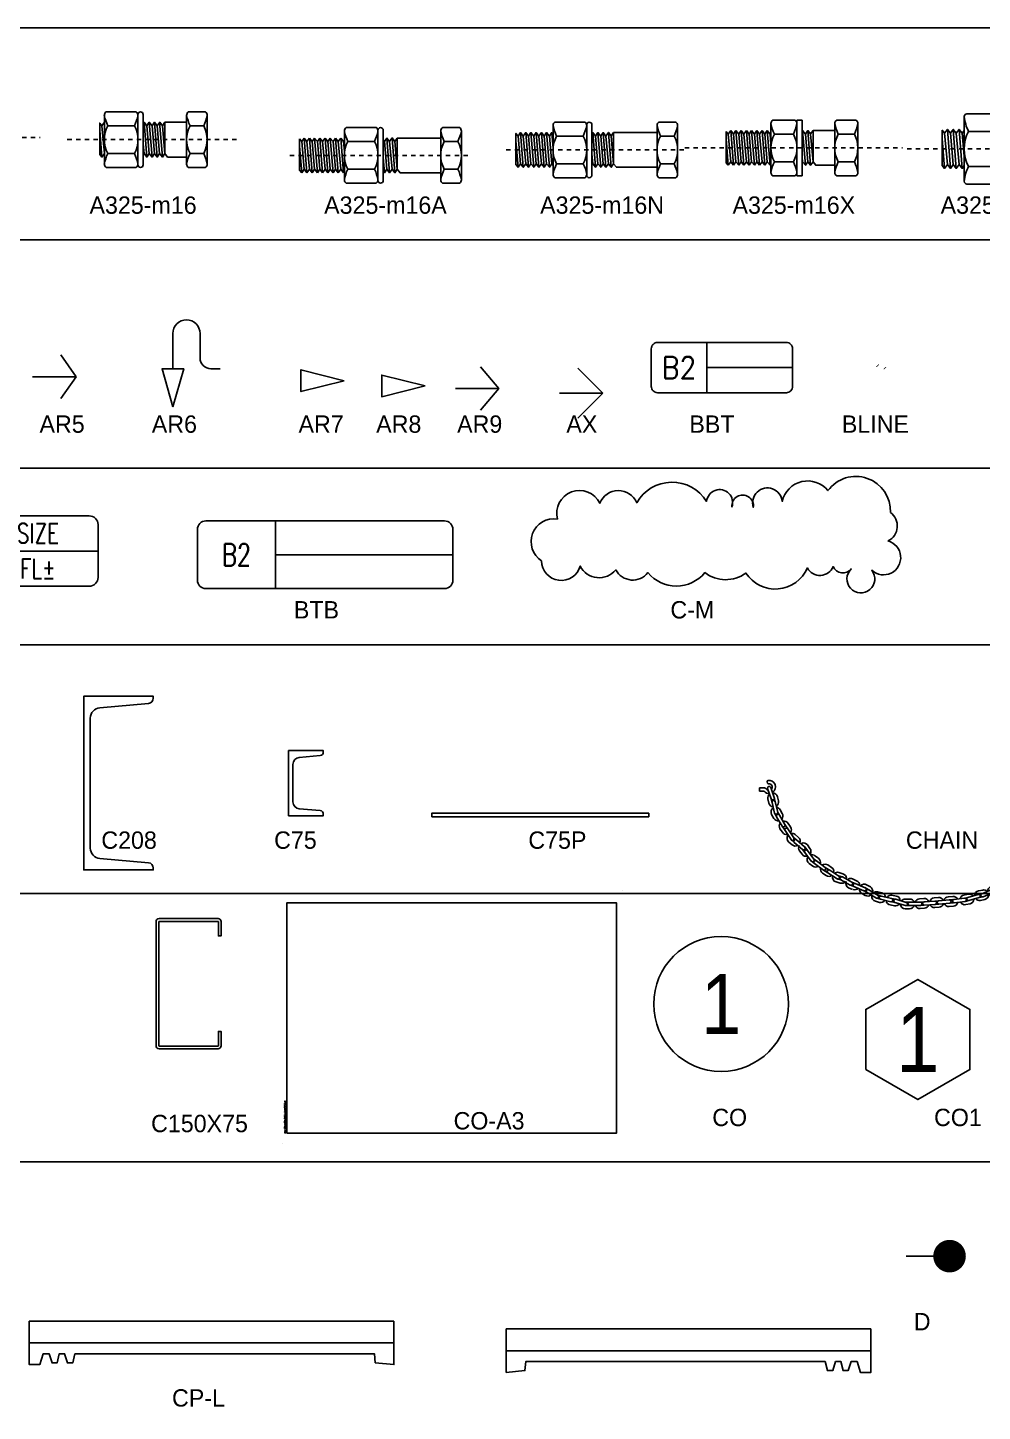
# Model space of a CAD drawing. Header units: inches. Extents: x -2548 to -2391, y 2200 to 2352.
# Drawn here: x -2521.57 to -2499.58, y 2319.98 to 2351.86 of the extents above; entities that cross this region are included whole.
import ezdxf
from ezdxf.enums import TextEntityAlignment as Align

# ---------------------------------------------------------------- set-up
doc = ezdxf.new("R2010")
doc.units = ezdxf.units.IN
doc.header["$MEASUREMENT"] = 0
doc.linetypes.add('GRID5', pattern=[0.75, 0.5, -0.1, 0.05, -0.1])
for name, color, linetype in [('4', 4, 'Continuous'), ('BOLT', 7, 'Continuous'), ('C-200X80X7-5X11', 7, 'Continuous'), ('C-75X40X5X7', 7, 'Continuous'), ('C-PAC', 8, 'Continuous'), ('CL-150X75X20X3-2', 7, 'Continuous'), ('DIM', 8, 'Continuous'), ('P1', 2, 'Continuous'), ('TXT', 2, 'Continuous'), ('VPORTS', 7, 'Continuous')]:
    doc.layers.add(name, color=color, linetype=linetype)
doc.styles.add('EUR', font='eur_____.pfb', dxfattribs={"width": 0.95})
doc.styles.add('Rs75', font='romans.shx', dxfattribs={"width": 0.75})

# ---------------------------------------------------------------- blocks, each defined once
blk = doc.blocks.new('A325-M16')
at = {"layer": 'BOLT'}
for p, q in [((-39.03, 6.4), (-37.9, -6.4)), ((-36.31, 6.4), (-24, 6.4)), ((-19.61, 8), (-18.34, -8)), ((-18.34, 6.4), (-17.21, -6.4)), ((-17.21, 8), (-15.94, -8)), ((-15.94, 6.4), (-14.81, -6.4)), ((-14.81, 8), (-13.54, -8)), ((-13.54, 6.4), (-12.41, -6.4)), ((-12.41, 8), (-11.14, -8)), ((-11.14, 6.4), (-10.01, -6.4)), ((-10.01, -6.4), (-10.01, 8)), ((1.59, 6.4), (7.89, 6.4)), ((-40.01, 4.24), (-39.03, -8)), ((-20, -2.02), (-19.61, -6.4)), ((-36.31, -6.4), (-24, -6.4)), ((1.59, -6.4), (7.89, -6.4))]:
    blk.add_line(p, q, dxfattribs=at)
at = {"layer": 'BOLT', "color": 8, "linetype": 'GRID5'}
blk.add_line((-54.95, 0), (24.44, 0), dxfattribs=at)
at = {"layer": 'BOLT', "color": 9}
for points in [[(-37.9, -11.26), (-37.9, 11.2, -0.244672), (-37.1, 12.8), (-23.2, 12.8, -0.244672), (-22.4, 11.2), (-22.4, -11.26, -0.236068), (-23.2, -12.8), (-37.1, -12.8, -0.236068), (-37.9, -11.26)], [(0.79, -12.8, -0.236068), (-0.01, -11.26), (-0.01, 11.2, -0.244672), (0.79, 12.8), (8.69, 12.8, -0.244672), (9.49, 11.2), (9.49, -11.26, -0.236068), (8.69, -12.8), (0.79, -12.8)]]:
    blk.add_lwpolyline(points, format="xyb", dxfattribs=at)
blk.add_lwpolyline([(-22.4, -11.6, 1), (-20, -11.6), (-20, 11.6, 1), (-22.4, 11.6)], format="xyb", close=True, dxfattribs=at)
for points in [[(-37.9, 8), (-37.9, 8), (-39.03, 6.4), (-40.01, 7.62), (-40.01, -6.78), (-39.03, -8), (-37.9, -6.4), (-37.9, -6.4)], [(-0.01, 8), (-10.01, 8), (-11.11, 6.44), (-12.38, 8.04), (-13.54, 6.4), (-14.81, 8), (-15.94, 6.4), (-17.21, 8), (-18.34, 6.4), (-19.61, 8), (-20, 7.45)], [(-20, -6.95), (-19.61, -6.4), (-18.34, -8), (-17.21, -6.4), (-15.94, -8), (-14.81, -6.4), (-13.54, -8), (-12.41, -6.4), (-11.14, -8), (-10.01, -6.4), (-8.73, -8), (-0.01, -8)]]:
    blk.add_lwpolyline(points, dxfattribs=at)
at = {"layer": 'BOLT'}
for points in [[(-37.91, 11.2, 0.058766), (-36.31, 6.4, 0.24917), (-36.31, -6.4, 0.069498), (-37.91, -11.26)], [(-22.4, 11.2, -0.058766), (-24, 6.4, -0.24917), (-24, -6.4, -0.069498), (-22.4, -11.26)], [(-0.01, 11.2, 0.058766), (1.59, 6.4, 0.24917), (1.59, -6.4, 0.069498), (-0.01, -11.26)], [(9.49, 11.2, -0.058766), (7.89, 6.4, -0.24917), (7.89, -6.4, -0.069498), (9.49, -11.26)]]:
    blk.add_lwpolyline(points, format="xyb", dxfattribs=at)
blk = doc.blocks.new('A325-M12')
at = {"layer": 'BOLT'}
for p, q in [((-49.03, 6.4), (-47.9, -6.4)), ((-47.9, 8), (-46.63, -8)), ((-46.63, 6.4), (-45.49, -6.4)), ((-45.49, 8), (-44.22, -8)), ((-44.22, 6.4), (-43.09, -6.4)), ((-43.09, 8), (-41.82, -8)), ((-41.82, 6.4), (-40.69, -6.4)), ((-40.69, 8), (-39.42, -8)), ((-39.42, 6.4), (-38.29, -6.4)), ((-38.29, 8), (-37.02, -8)), ((-37.02, 6.4), (-35.88, -6.4)), ((-35.88, 8), (-34.61, -8)), ((-34.4, 6.71), (-34.61, 6.4)), ((-32.8, 6.4), (-24, 6.4)), ((-25.74, 6.4), (-25.71, 6.44)), ((-19.61, 8), (-18.34, -8)), ((-18.34, 6.4), (-17.21, -6.4)), ((-17.21, 8), (-15.94, -8)), ((-15.94, 6.4), (-14.8, -6.4)), ((-14.8, 8), (-13.53, -8)), ((-13.53, 6.4), (-12.4, -6.4)), ((-12.4, 8), (-11.13, -8)), ((-11.13, 6.4), (-10, -6.4)), ((-10, -6.4), (-10, 8)), ((1.6, 6.4), (9.07, 6.4)), ((-50, 4.24), (-49.03, -8)), ((-20, -2.02), (-19.61, -6.4)), ((-32.8, -6.4), (-24, -6.4)), ((1.6, -6.4), (9.07, -6.4))]:
    blk.add_line(p, q, dxfattribs=at)
at = {"layer": 'BOLT', "color": 8, "linetype": 'GRID5'}
blk.add_line((-69.06, 0), (31.3, 0), dxfattribs=at)
at = {"layer": 'BOLT', "color": 9}
for points in [[(-34.4, -11.26), (-34.4, 11.2, -0.244672), (-33.6, 12.8), (-23.2, 12.8, -0.244672), (-22.4, 11.2), (-22.4, -11.26, -0.236068), (-23.2, -12.8), (-33.6, -12.8, -0.236068), (-34.4, -11.26)], [(0.8, -12.8, -0.236068), (0, -11.26), (0, 11.2, -0.244672), (0.8, 12.8), (9.87, 12.8, -0.244672), (10.67, 11.2), (10.67, -11.26, -0.236068), (9.87, -12.8), (0.8, -12.8)]]:
    blk.add_lwpolyline(points, format="xyb", dxfattribs=at)
blk.add_lwpolyline([(-20, -12.8), (-20, 12.8), (-22.4, 12.8), (-22.4, -12.8)], close=True, dxfattribs=at)
for points in [[(-34.4, 3.93), (-34.61, 6.4), (-35.88, 8), (-37.02, 6.4), (-38.29, 8), (-39.42, 6.4), (-40.69, 8), (-41.82, 6.4), (-43.09, 8), (-44.22, 6.4), (-45.49, 8), (-46.63, 6.4), (-47.9, 8), (-49.03, 6.4), (-50, 7.62), (-50, -6.78), (-49.03, -8), (-47.9, -6.4), (-46.63, -8), (-45.49, -6.4), (-44.22, -8), (-43.09, -6.4), (-41.82, -8), (-40.69, -6.4), (-39.42, -8), (-38.29, -6.4), (-37.02, -8), (-35.88, -6.4), (-34.61, -8), (-34.4, -7.69)], [(0, 8), (-10, 8), (-11.1, 6.44), (-12.37, 8.04), (-13.53, 6.4), (-14.8, 8), (-15.94, 6.4), (-17.21, 8), (-18.34, 6.4), (-19.61, 8), (-20, 7.45)], [(-20, -6.95), (-19.61, -6.4), (-18.34, -8), (-17.21, -6.4), (-15.94, -8), (-14.8, -6.4), (-13.53, -8), (-12.4, -6.4), (-11.13, -8), (-10, -6.4), (-8.73, -8), (0, -8)]]:
    blk.add_lwpolyline(points, dxfattribs=at)
at = {"layer": 'BOLT'}
for points in [[(-34.4, 11.2, 0.058766), (-32.8, 6.4, 0.24917), (-32.8, -6.4, 0.069498), (-34.4, -11.26)], [(-22.4, 11.2, -0.058766), (-24, 6.4, -0.24917), (-24, -6.4, -0.069498), (-22.4, -11.26)], [(0, 11.2, 0.058766), (1.6, 6.4, 0.24917), (1.6, -6.4, 0.069498), (0, -11.26)], [(10.67, 11.2, -0.058766), (9.07, 6.4, -0.24917), (9.07, -6.4, -0.069498), (10.67, -11.26)]]:
    blk.add_lwpolyline(points, format="xyb", dxfattribs=at)
blk = doc.blocks.new('A325M16A')
at = {"layer": 'BOLT', "color": 9}
for p, q in [((-65, 7.62), (-65, -6.78)), ((-64.03, 6.4), (-65, 7.62)), ((-62.9, 8), (-64.03, 6.4)), ((-61.63, 6.4), (-62.9, 8)), ((-60.49, 8), (-61.63, 6.4)), ((-59.22, 6.4), (-60.49, 8)), ((-58.09, 8), (-59.22, 6.4)), ((-56.82, 6.4), (-58.09, 8)), ((-55.69, 8), (-56.82, 6.4)), ((-54.42, 6.4), (-55.69, 8)), ((-53.29, 8), (-54.42, 6.4)), ((-52.02, 6.4), (-53.29, 8)), ((-50.88, 8), (-52.02, 6.4)), ((-49.61, 6.4), (-50.88, 8)), ((-48.48, 8), (-49.61, 6.4)), ((-47.21, 6.4), (-48.48, 8)), ((-46.08, 8), (-47.21, 6.4)), ((-44.81, 6.4), (-46.08, 8)), ((-44.4, 6.98), (-44.81, 6.4)), ((-65, -6.78), (-64.03, -8)), ((-64.03, -8), (-62.9, -6.4)), ((-62.9, -6.4), (-61.63, -8)), ((-61.63, -8), (-60.49, -6.4)), ((-60.49, -6.4), (-59.22, -8)), ((-59.22, -8), (-58.09, -6.4)), ((-58.09, -6.4), (-56.82, -8)), ((-56.82, -8), (-55.69, -6.4)), ((-55.69, -6.4), (-54.42, -8)), ((-54.42, -8), (-53.29, -6.4)), ((-53.29, -6.4), (-52.02, -8)), ((-52.02, -8), (-50.88, -6.4)), ((-50.88, -6.4), (-49.61, -8)), ((-49.61, -8), (-48.48, -6.4)), ((-48.48, -6.4), (-47.21, -8)), ((-47.21, -8), (-46.08, -6.4)), ((-46.08, -6.4), (-44.81, -8)), ((-44.81, -8), (-44.4, -7.42))]:
    blk.add_line(p, q, dxfattribs=at)
at = {"layer": 'BOLT'}
for p, q in [((-64.03, 6.4), (-62.9, -6.4)), ((-62.9, 8), (-61.63, -8)), ((-61.63, 6.4), (-60.49, -6.4)), ((-60.49, 8), (-59.22, -8)), ((-59.22, 6.4), (-58.09, -6.4)), ((-58.09, 8), (-56.82, -8)), ((-56.82, 6.4), (-55.69, -6.4)), ((-55.69, 8), (-54.42, -8)), ((-54.42, 6.4), (-53.29, -6.4)), ((-53.29, 8), (-52.02, -8)), ((-52.02, 6.4), (-50.88, -6.4)), ((-50.88, 8), (-49.61, -8)), ((-49.61, 6.4), (-48.48, -6.4)), ((-48.48, 8), (-47.21, -8)), ((-47.21, 6.4), (-46.08, -6.4)), ((-46.08, 8), (-44.81, -8)), ((-44.81, 6.4), (-44.4, 1.77)), ((-42.81, 6.4), (-30.5, 6.4)), ((-25.94, 6.4), (-24.8, -6.4)), ((-24.8, 8), (-23.53, -8)), ((-23.53, 6.4), (-22.4, -6.4)), ((-22.4, 8), (-21.13, -8)), ((-21.13, 6.4), (-20, -6.4)), ((-20, -6.4), (-20, 8)), ((1.6, 6.4), (7.9, 6.4)), ((-65, 4.24), (-64.03, -8)), ((-26.5, -0.9), (-25.94, -8)), ((-42.81, -6.4), (-30.5, -6.4)), ((1.6, -6.4), (7.9, -6.4))]:
    blk.add_line(p, q, dxfattribs=at)
at = {"layer": 'BOLT', "linetype": 'GRID5'}
blk.add_line((-69.58, 0), (14.08, 0), dxfattribs=at)
at = {"layer": 'BOLT', "color": 9}
for points in [[(-44.4, -11.26), (-44.4, 11.2, -0.244672), (-43.6, 12.8), (-29.7, 12.8, -0.244672), (-28.9, 11.2), (-28.9, -11.26, -0.236068), (-29.7, -12.8), (-43.6, -12.8, -0.236068), (-44.4, -11.26)], [(0.8, -12.8, -0.236068), (0, -11.26), (0, 11.2, -0.244672), (0.8, 12.8), (8.7, 12.8, -0.244672), (9.5, 11.2), (9.5, -11.26, -0.236068), (8.7, -12.8), (0.8, -12.8)]]:
    blk.add_lwpolyline(points, format="xyb", dxfattribs=at)
blk.add_lwpolyline([(-28.9, -11.6, 1), (-26.5, -11.6), (-26.5, 11.6, 1), (-28.9, 11.6)], format="xyb", close=True, dxfattribs=at)
at = {"layer": 'BOLT'}
for points in [[(-44.4, 11.2, 0.059783), (-42.81, 6.4, 0.24917), (-42.81, -6.4, 0.070507), (-44.4, -11.26)], [(-28.9, 11.2, -0.058766), (-30.5, 6.4, -0.24917), (-30.5, -6.4, -0.069498), (-28.9, -11.26)], [(0, 11.2, 0.058766), (1.6, 6.4, 0.24917), (1.6, -6.4, 0.069498), (0, -11.26)], [(9.5, 11.2, -0.058766), (7.9, 6.4, -0.24917), (7.9, -6.4, -0.069498), (9.5, -11.26)]]:
    blk.add_lwpolyline(points, format="xyb", dxfattribs=at)
at = {"layer": 'BOLT', "color": 9}
for points in [[(0, 8), (-20, 8), (-21.1, 6.44), (-22.37, 8.04), (-23.53, 6.4), (-24.8, 8), (-25.94, 6.4), (-26.5, 7.11)], [(-26.5, -7.29), (-25.94, -8), (-24.8, -6.4), (-23.53, -8), (-22.4, -6.4), (-21.13, -8), (-20, -6.4), (-18.73, -8), (0, -8)]]:
    blk.add_lwpolyline(points, dxfattribs=at)
blk = doc.blocks.new('A325M16N')
at = {"layer": 'BOLT'}
for p, q in [((-64.03, 6.4), (-62.9, -6.4)), ((-62.9, 8), (-61.63, -8)), ((-61.63, 6.4), (-60.49, -6.4)), ((-60.49, 8), (-59.22, -8)), ((-59.22, 6.4), (-58.09, -6.4)), ((-58.09, 8), (-56.82, -8)), ((-56.82, 6.4), (-55.69, -6.4)), ((-55.69, 8), (-54.42, -8)), ((-54.42, 6.4), (-53.29, -6.4)), ((-53.29, 8), (-52.02, -8)), ((-52.02, 6.4), (-50.88, -6.4)), ((-50.88, 8), (-49.61, -8)), ((-49.61, 6.4), (-48.48, -6.4)), ((-48.48, 8), (-47.9, 0.61)), ((-46.3, 6.4), (-34, 6.4)), ((-29.61, 8), (-28.34, -8)), ((-28.34, 6.4), (-27.21, -6.4)), ((-27.21, 8), (-25.94, -8)), ((-25.94, 6.4), (-24.8, -6.4)), ((-24.8, 8), (-23.53, -8)), ((-23.53, 6.4), (-22.4, -6.4)), ((-22.4, 8), (-21.13, -8)), ((-21.13, 6.4), (-20, -6.4)), ((-20, -6.4), (-20, 8)), ((1.6, 6.4), (7.9, 6.4)), ((-65, 4.24), (-64.03, -8)), ((-30, -2.02), (-29.61, -6.4)), ((-46.3, -6.4), (-34, -6.4)), ((1.6, -6.4), (7.9, -6.4))]:
    blk.add_line(p, q, dxfattribs=at)
at = {"layer": 'BOLT', "linetype": 'GRID5'}
blk.add_line((-69.58, 0), (14.08, 0), dxfattribs=at)
at = {"layer": 'BOLT', "color": 9}
for points in [[(-47.9, -11.26), (-47.9, 11.2, -0.244672), (-47.1, 12.8), (-33.2, 12.8, -0.244672), (-32.4, 11.2), (-32.4, -11.26, -0.236068), (-33.2, -12.8), (-47.1, -12.8, -0.236068), (-47.9, -11.26)], [(0.8, -12.8, -0.236068), (0, -11.26), (0, 11.2, -0.244672), (0.8, 12.8), (8.7, 12.8, -0.244672), (9.5, 11.2), (9.5, -11.26, -0.236068), (8.7, -12.8), (0.8, -12.8)]]:
    blk.add_lwpolyline(points, format="xyb", dxfattribs=at)
blk.add_lwpolyline([(-32.4, -11.6, 1), (-30, -11.6), (-30, 11.6, 1), (-32.4, 11.6)], format="xyb", close=True, dxfattribs=at)
for points in [[(-47.9, 7.26), (-48.48, 8), (-49.61, 6.4), (-50.88, 8), (-52.02, 6.4), (-53.29, 8), (-54.42, 6.4), (-55.69, 8), (-56.82, 6.4), (-58.09, 8), (-59.22, 6.4), (-60.49, 8), (-61.63, 6.4), (-62.9, 8), (-64.03, 6.4), (-65, 7.62), (-65, -6.78), (-64.03, -8), (-62.9, -6.4), (-61.63, -8), (-60.49, -6.4), (-59.22, -8), (-58.09, -6.4), (-56.82, -8), (-55.69, -6.4), (-54.42, -8), (-53.29, -6.4), (-52.02, -8), (-50.88, -6.4), (-49.61, -8), (-48.48, -6.4), (-47.9, -7.14)], [(0, 8), (-20, 8), (-21.1, 6.44), (-22.37, 8.04), (-23.53, 6.4), (-24.8, 8), (-25.94, 6.4), (-27.21, 8), (-28.34, 6.4), (-29.61, 8), (-30, 7.45)], [(-30, -6.95), (-29.61, -6.4), (-28.34, -8), (-27.21, -6.4), (-25.94, -8), (-24.8, -6.4), (-23.53, -8), (-22.4, -6.4), (-21.13, -8), (-20, -6.4), (-18.73, -8), (0, -8)]]:
    blk.add_lwpolyline(points, dxfattribs=at)
at = {"layer": 'BOLT'}
for points in [[(-47.9, 11.2, 0.058766), (-46.3, 6.4, 0.24917), (-46.3, -6.4, 0.069498), (-47.9, -11.26)], [(-32.4, 11.2, -0.058766), (-34, 6.4, -0.24917), (-34, -6.4, -0.069498), (-32.4, -11.26)], [(0, 11.2, 0.058766), (1.6, 6.4, 0.24917), (1.6, -6.4, 0.069498), (0, -11.26)], [(9.5, 11.2, -0.058766), (7.9, 6.4, -0.24917), (7.9, -6.4, -0.069498), (9.5, -11.26)]]:
    blk.add_lwpolyline(points, format="xyb", dxfattribs=at)
blk = doc.blocks.new('A325M16X')
at = {"layer": 'BOLT', "color": 9}
for p, q in [((-50, 7.62), (-50, -6.78)), ((-49.03, 6.4), (-50, 7.62)), ((-47.9, 8), (-49.03, 6.4)), ((-46.63, 6.4), (-47.9, 8)), ((-45.49, 8), (-46.63, 6.4)), ((-44.22, 6.4), (-45.49, 8)), ((-43.09, 8), (-44.22, 6.4)), ((-41.82, 6.4), (-43.09, 8)), ((-40.69, 8), (-41.82, 6.4)), ((-39.42, 6.4), (-40.69, 8)), ((-38.29, 8), (-39.42, 6.4)), ((-37.02, 6.4), (-38.29, 8)), ((-35.88, 8), (-37.02, 6.4)), ((-34.61, 6.4), (-35.88, 8)), ((-33.48, 8), (-34.61, 6.4)), ((-32.21, 6.4), (-33.48, 8)), ((-31.08, 8), (-32.21, 6.4)), ((-29.81, 6.4), (-31.08, 8)), ((-29.4, 6.98), (-29.81, 6.4)), ((-50, -6.78), (-49.03, -8)), ((-49.03, -8), (-47.9, -6.4)), ((-47.9, -6.4), (-46.63, -8)), ((-46.63, -8), (-45.49, -6.4)), ((-45.49, -6.4), (-44.22, -8)), ((-44.22, -8), (-43.09, -6.4)), ((-43.09, -6.4), (-41.82, -8)), ((-41.82, -8), (-40.69, -6.4)), ((-40.69, -6.4), (-39.42, -8)), ((-39.42, -8), (-38.29, -6.4)), ((-38.29, -6.4), (-37.02, -8)), ((-37.02, -8), (-35.88, -6.4)), ((-35.88, -6.4), (-34.61, -8)), ((-34.61, -8), (-33.48, -6.4)), ((-33.48, -6.4), (-32.21, -8)), ((-32.21, -8), (-31.08, -6.4)), ((-31.08, -6.4), (-29.81, -8)), ((-29.81, -8), (-29.4, -7.42))]:
    blk.add_line(p, q, dxfattribs=at)
at = {"layer": 'BOLT', "color": 7}
for p, q in [((-49.03, 6.4), (-47.9, -6.4)), ((-47.9, 8), (-46.63, -8)), ((-46.63, 6.4), (-45.49, -6.4)), ((-45.49, 8), (-44.22, -8)), ((-44.22, 6.4), (-43.09, -6.4)), ((-43.09, 8), (-41.82, -8)), ((-41.82, 6.4), (-40.69, -6.4)), ((-40.69, 8), (-39.42, -8)), ((-39.42, 6.4), (-38.29, -6.4)), ((-38.29, 8), (-37.02, -8)), ((-37.02, 6.4), (-35.88, -6.4)), ((-50, 4.24), (-49.03, -8))]:
    blk.add_line(p, q, dxfattribs=at)
at = {"layer": 'BOLT'}
for p, q in [((-35.88, 8), (-34.61, -8)), ((-34.61, 6.4), (-33.48, -6.4)), ((-33.48, 8), (-32.21, -8)), ((-32.21, 6.4), (-31.08, -6.4)), ((-31.08, 8), (-29.81, -8)), ((-29.81, 6.4), (-29.4, 1.77)), ((-27.81, 6.4), (-19, 6.4)), ((-25.74, 6.4), (-25.71, 6.44)), ((-14.8, 8), (-13.53, -8)), ((-13.53, 6.4), (-12.4, -6.4)), ((-12.4, 8), (-11.13, -8)), ((-11.13, 6.4), (-10, -6.4)), ((-10, -6.4), (-10, 8)), ((1.6, 6.4), (9.07, 6.4)), ((-15, -4.19), (-14.8, -6.4)), ((-27.81, -6.4), (-19, -6.4)), ((1.6, -6.4), (9.07, -6.4))]:
    blk.add_line(p, q, dxfattribs=at)
at = {"layer": 'BOLT', "color": 8, "linetype": 'GRID5'}
blk.add_line((-69.06, 0), (31.3, 0), dxfattribs=at)
at = {"layer": 'BOLT', "color": 9}
for points in [[(-29.4, -11.26), (-29.4, 11.2, -0.244672), (-28.6, 12.8), (-18.2, 12.8, -0.244672), (-17.4, 11.2), (-17.4, -11.26, -0.236068), (-18.2, -12.8), (-28.6, -12.8, -0.236068), (-29.4, -11.26)], [(0.8, -12.8, -0.236068), (0, -11.26), (0, 11.2, -0.244672), (0.8, 12.8), (9.87, 12.8, -0.244672), (10.67, 11.2), (10.67, -11.26, -0.236068), (9.87, -12.8), (0.8, -12.8)]]:
    blk.add_lwpolyline(points, format="xyb", dxfattribs=at)
blk.add_lwpolyline([(-15, -12.8), (-15, 12.8), (-17.4, 12.8), (-17.4, -12.8)], close=True, dxfattribs=at)
at = {"layer": 'BOLT'}
for points in [[(-29.41, 11.2, 0.058766), (-27.81, 6.4, 0.24917), (-27.81, -6.4, 0.069498), (-29.41, -11.26)], [(-17.4, 11.2, -0.058766), (-19, 6.4, -0.24917), (-19, -6.4, -0.069498), (-17.4, -11.26)], [(0, 11.2, 0.058766), (1.6, 6.4, 0.24917), (1.6, -6.4, 0.069498), (0, -11.26)], [(10.67, 11.2, -0.058766), (9.07, 6.4, -0.24917), (9.07, -6.4, -0.069498), (10.67, -11.26)]]:
    blk.add_lwpolyline(points, format="xyb", dxfattribs=at)
at = {"layer": 'BOLT', "color": 9}
for points in [[(0, 8), (-10, 8), (-11.1, 6.44), (-12.37, 8.04), (-13.53, 6.4), (-14.8, 8), (-15, 7.72)], [(-15, -6.68), (-14.8, -6.4), (-13.53, -8), (-12.4, -6.4), (-11.13, -8), (-10, -6.4), (-8.73, -8), (0, -8)]]:
    blk.add_lwpolyline(points, dxfattribs=at)
blk = doc.blocks.new('A325-M18')
at = {"layer": 'BOLT'}
for p, q in [((-43.91, 7.2), (-42.63, -7.2)), ((-42.63, 9), (-41.2, -9)), ((-41.2, 7.2), (-39.93, -7.2)), ((-39.93, 9), (-38.5, -9)), ((-38.5, 7.2), (-37.23, -7.2)), ((-37.23, 9), (-35.8, -9)), ((-35.8, 7.2), (-34.86, -3.38)), ((-21.86, 8.08), (-32.86, 8.08)), ((-16.86, 7.01), (-15.61, -7.2)), ((-15.61, 9), (-14.18, -9)), ((-14.18, 7.2), (-12.91, -7.2)), ((-12.91, 9), (-11.48, -9)), ((-11.48, 7.2), (-10.2, -7.2)), ((-10.2, 9), (-8.77, -9)), ((-8.77, 7.2), (-7.5, -7.2)), ((-7.5, 9), (-6.07, -9)), ((10, 8.08), (2, 8.08)), ((-45, 4.77), (-43.91, -9)), ((-21.86, -8.08), (-32.86, -8.08)), ((10, -8.08), (2, -8.08))]:
    blk.add_line(p, q, dxfattribs=at)
at = {"layer": 'BOLT', "color": 8, "linetype": 'GRID5'}
blk.add_line((28.78, 0), (-61.78, 0), dxfattribs=at)
at = {"layer": 'BOLT', "color": 9}
for points in [[(-34.86, -14.92), (-34.86, 14.92, -0.414214), (-33.61, 16.17), (-21.11, 16.17, -0.414214), (-19.86, 14.92), (-19.86, -14.92, -0.414214), (-21.11, -16.17), (-33.61, -16.17, -0.414214)], [(-19.86, 16), (-19.86, -16, 0.414214), (-18.86, -17), (-17.86, -17, 0.414214), (-16.86, -16), (-16.86, 16, 0.414214), (-17.86, 17), (-18.86, 17, 0.414214)]]:
    blk.add_lwpolyline(points, format="xyb", close=True, dxfattribs=at)
at = {"layer": 'BOLT'}
for points in [[(-34.86, 14.92, 0.09665), (-32.86, 8.08, 0.247436), (-32.86, -8.08, 0.102813), (-34.86, -14.92)], [(-19.86, 14.92, -0.09665), (-21.86, 8.08, -0.247436), (-21.86, -8.08, -0.102813), (-19.86, -14.92)], [(0, 14.92, 0.09665), (2, 8.08, 0.247436), (2, -8.08, 0.102813), (0, -14.92)], [(12, 14.92, -0.09665), (10, 8.08, -0.247436), (10, -8.08, -0.102813), (12, -14.92)]]:
    blk.add_lwpolyline(points, format="xyb", dxfattribs=at)
at = {"layer": 'BOLT', "color": 9}
blk.add_lwpolyline([(12, 14.92), (12, -14.92), (10.75, -16.17), (1, -16.17), (0, -15.17), (0, 15.17), (1, 16.17), (10.75, 16.17)], close=True, dxfattribs=at)
for points in [[(-34.86, 8.52), (-35.8, 7.2), (-37.23, 9), (-38.5, 7.2), (-39.93, 9), (-41.2, 7.2), (-42.63, 9), (-43.91, 7.2), (-45, 8.58), (-45, -7.62), (-43.91, -9), (-42.63, -7.2), (-41.2, -9), (-39.93, -7.2), (-38.5, -9), (-37.23, -7.2), (-35.8, -9), (-34.86, -7.68)], [(0, 9), (-7.5, 9), (-8.77, 7.2), (-10.2, 9), (-11.48, 7.2), (-12.91, 9), (-14.18, 7.2), (-15.61, 9), (-16.86, 7.22)], [(0, -9), (-6.07, -9), (-7.5, -7.2), (-8.77, -9), (-10.2, -7.2), (-11.48, -9), (-12.91, -7.2), (-14.18, -9), (-15.61, -7.2), (-16.86, -8.98)]]:
    blk.add_lwpolyline(points, dxfattribs=at)
blk = doc.blocks.new('AR6')
at = {"layer": 'DIM', "color": 9}
blk.add_lwpolyline([(0, 1.75), (0, 3.375, -1), (1.25, 3.375), (1.25, 2.25, 0.414214), (1.75, 1.75), (2.17, 1.75)], format="xyb", dxfattribs=at)
at = {"layer": 'DIM', "color": 4}
blk.add_lwpolyline([(0, 0), (0.5, 1.75), (-0.5, 1.75)], close=True, dxfattribs=at)
blk = doc.blocks.new('AR5')
at = {"layer": 'DIM', "color": 2}
for q in [(-0.35, 0.5), (-0.35, -0.5)]:
    blk.add_line((0, 0), q, dxfattribs=at)
at = {"layer": 'DIM'}
blk.add_line((0, 0), (-1, 0), dxfattribs=at)
blk = doc.blocks.new('AR7')
at = {"layer": 'DIM', "color": 4}
blk.add_lwpolyline([(0, 0), (-1, 0.25), (-1, -0.25)], close=True, dxfattribs=at)
blk = doc.blocks.new('AR8')
at = {"layer": 'DIM', "color": 2}
blk.add_lwpolyline([(0, 0), (-1, 0.25), (-1, -0.25)], close=True, dxfattribs=at)
blk = doc.blocks.new('AR9')
at = {"layer": 'DIM', "color": 2}
for q in [(-0.42, 0.5), (-0.42, -0.5)]:
    blk.add_line((0, 0), q, dxfattribs=at)
at = {"layer": 'DIM'}
blk.add_line((0, 0), (-1, 0), dxfattribs=at)
blk = doc.blocks.new('AX')
at = {"layer": 'DIM', "color": 5}
for q in [(-0.575, 0.575), (-0.575, -0.575)]:
    blk.add_line((0, 0), q, dxfattribs=at)
at = {"layer": 'DIM'}
blk.add_line((0, 0), (-1, 0), dxfattribs=at)
blk = doc.blocks.new('BBT')
at = {"color": 8}
for p, q in [((-1.4, -4.63), (-1.4, 0)), ((-1.4, -2.31), (6.51, -2.31))]:
    blk.add_line(p, q, dxfattribs=at)
blk.add_lwpolyline([(-6.51, -4.05, 0.414214), (-5.94, -4.63), (5.94, -4.63, 0.414214), (6.51, -4.05), (6.51, -0.58, 0.414214), (5.94, 0), (-5.94, 0, 0.414214), (-6.51, -0.58)], format="xyb", close=True, dxfattribs=at)
at = {"color": 2, "style": 'Rs75', "width": 0.9}
for p in [(2.56, -1.16), (2.56, -3.47)]:
    blk.add_attdef('%%P0.000', text='', height=1.5, dxfattribs=at).set_placement(p, align=Align.MIDDLE)
at = {"color": 4, "style": 'Rs75', "width": 0.9}
blk.add_attdef('BSS', text='', height=2, dxfattribs=at).set_placement((-3.95, -2.31), align=Align.MIDDLE)
blk = doc.blocks.new('BLINE')
blk.add_lwpolyline([(0.819, 0, 0, 0, 0), (0.112, 0, 0.02, 0.02, 0), (0.056, -0.056, 0, 0, 0), (-0.056, 0.056, 0.02, 0.02, 0), (-0.112, 0, 0, 0, 0), (-0.819, 0, 0, 0, 0)], format="xyseb")
blk = doc.blocks.new('BSS')
at = {"color": 1}
for p, q in [((0, -2.7), (0, 2.7)), ((0, 0), (9.23, 0))]:
    blk.add_line(p, q, dxfattribs=at)
blk.add_lwpolyline([(-5.97, -2.03, 0.414214), (-5.3, -2.7), (8.55, -2.7, 0.414214), (9.23, -2.03), (9.23, 2.03, 0.414214), (8.55, 2.7), (-5.3, 2.7, 0.414214), (-5.97, 2.03)], format="xyb", close=True, dxfattribs=at)
at = {"color": 2, "style": 'Rs75', "width": 0.75}
for tag, p in [('200X500', (4.61, 1.35)), ('FL+100', (4.61, -1.35))]:
    blk.add_attdef(tag, text='', height=1.5, dxfattribs=at).set_placement(p, align=Align.MIDDLE)
at = {"color": 4, "style": 'Rs75', "width": 0.75}
blk.add_attdef('BSS', text='', height=1.5, dxfattribs=at).set_placement((-2.99, 0), align=Align.MIDDLE)
blk = doc.blocks.new('Btb')
at = {"color": 8}
for p, q in [((0, -2.6), (0, 2.6)), ((0, 0), (13.62, 0))]:
    blk.add_line(p, q, dxfattribs=at)
blk.add_lwpolyline([(-6, -1.95, 0.414214), (-5.35, -2.6), (12.97, -2.6, 0.414214), (13.62, -1.95), (13.62, 1.95, 0.414214), (12.97, 2.6), (-5.35, 2.6, 0.414214), (-6, 1.95)], format="xyb", close=True, dxfattribs=at)
at = {"color": 2, "style": 'Rs75', "width": 0.75}
for p in [(4.4, 1.3), (4.4, -1.3)]:
    blk.add_attdef('%%P00.000', text='', height=1.5, dxfattribs=at).set_placement(p, align=Align.MIDDLE)
at = {"color": 4, "style": 'Rs75', "width": 0.75}
blk.add_attdef('WWWW', text='', height=1.7, dxfattribs=at).set_placement((-3, 0), align=Align.MIDDLE)
blk = doc.blocks.new('C-M')
at = {"layer": 'TXT'}
blk.add_lwpolyline([(-38.4, -4.35, -0.807308), (-34.74, 5.31, -0.902911), (-24.97, 8.96, -0.673577), (-16.48, 9.07, -0.566444), (-0.37, 9.39, -1.128444), (5.44, 8.1, -1.131192), (10.38, 8, -1.115564), (17.04, 9.39, -0.627819), (27.57, 11.86, -0.742618), (41.96, 6.82, -0.560053), (41.43, 0.26, -1.2652), (37.66, -6.5, -2.270873), (32.94, -6.18, -0.571768), (28.75, -5.64, -0.633644), (22.84, -5.96, -0.598727), (8.66, -7.14, -0.331556), (-0.79, -7.04, -0.471272), (-13.9, -7.04, -0.544167), (-21.31, -6.39, -0.545922), (-29.48, -5.53, -0.863252), (-38.4, -4.35)], format="xyb", close=True, dxfattribs=at)
blk = doc.blocks.new('C208')
at = {"layer": 'C-200X80X7-5X11'}
blk.add_lwpolyline([(57.9, -97.7, 0.388879), (52.4, -91.7), (-3.6, -86.8, -0.388879), (-14.6, -74.8), (-14.6, 74.8, -0.388879), (-3.6, 86.8), (52.4, 91.7, 0.388879), (57.9, 97.7), (57.9, 100), (-22.1, 100), (-22.1, -100), (57.9, -100)], format="xyb", close=True, dxfattribs=at)
blk = doc.blocks.new('C75')
at = {"layer": 'C-75X40X5X7'}
blk.add_lwpolyline([(-0.5, -29.6), (23.5, -31.7, -0.388879), (27.2, -35.7), (27.2, -37.5), (-12.8, -37.5), (-12.8, 37.5), (27.2, 37.5), (27.2, 35.7, -0.388879), (23.5, 31.7), (-0.5, 29.6, 0.388879), (-7.8, 21.6), (-7.8, -21.6, 0.388879)], format="xyb", close=True, dxfattribs=at)
blk = doc.blocks.new('C75P')
at = {"layer": 'P1'}
blk.add_lwpolyline([(20, -20), (20, 20), (2520, 20), (2520, -20)], close=True, dxfattribs=at)
blk = doc.blocks.new('CHAIN')
for p, q in [((802.1, 229.8), (799.9, 244.2)), ((806.7, 248.6), (809, 233.7)), ((795.8, 94.3), (799.6, 108.4)), ((807.7, 109.6), (803.8, 95.1)), ((755.8, -0.8), (761.9, 12.4)), ((770, 12.3), (763.8, -1.4)), ((50.1, -78.5), (58.6, -90.9)), ((66.3, -89), (58, -77)), ((698.1, -124.3), (707, -112.7)), ((714.9, -114.7), (705.7, -126.6)), ((144.6, -180.4), (157.4, -188.3)), ((163.7, -183.4), (151.2, -175.7)), ((253.4, -228.7), (242, -222.2)), ((564.6, -217), (578.7, -213)), ((583.8, -219.2), (569.4, -223.4)), ((239.1, -229.2), (247.3, -233.8)), ((381.4, -254.8), (366.9, -256.1)), ((364.3, -263.8), (379.3, -262.5))]:
    blk.add_line(p, q)
for points in [[(799.6, 267, -0.816794), (804.7, 280.8, 0.376138), (807.2, 282.4), (808, 285.3, 0.444017), (806.2, 288.2, 0.960538), (799.7, 258.9, -0.214304)], [(825, 271.4), (815.9, 271.4, 0.214304), (809.2, 268.4, -0.088231), (807.1, 266.7, 0.376138)], [(807.2, 258.8, 0.151415), (814.8, 263.4, -0.214304), (815.9, 263.9), (825, 263.9), (825, 271.4)], [(803.5, 221.9, -0.317837), (794.3, 231.1), (792.5, 240.9, -0.318968), (798, 252.7)], [(805.4, 254, -0.316365), (814.6, 244.9), (816.4, 235, -1)], [(816.4, 235, -0.317837), (810.9, 223.3)], [(803.7, 189.8, -0.317837), (797.5, 201.2), (798.7, 211.1, -0.229941), (804, 219.4)], [(804.9, 200.3), (805.9, 208.6, -0.095564)], [(819.8, 198.5, -0.317837), (811.1, 188.9)], [(811.3, 221, -0.410335), (821, 208.5), (819.8, 198.5, -1)], [(813.4, 208), (812.4, 199.4, -1)], [(804.1, 154.7, -0.317837), (795.5, 164.4), (794.4, 174.4, -0.351122), (801.8, 186.3)], [(802.9, 165.3), (801.8, 175.2, -0.095564), (801.9, 176.6)], [(809.3, 186.2, -0.285164), (816.7, 176.9), (817.8, 167, -1)], [(809.4, 174.7), (810.4, 166.1, -1)], [(817.8, 167, -0.317837), (811.6, 155.6)], [(802.3, 122.6, -0.317837), (796.8, 134.4), (798.6, 144.3, -0.229941), (804.4, 152.2)], [(804.2, 133), (805.7, 141.3, -0.095564)], [(818.9, 130.3, -0.317837), (809.6, 121.3)], [(813.1, 140.2), (811.5, 131.7, -1)], [(811.9, 153.3, -0.410335), (820.7, 140.2), (818.9, 130.3, -1)], [(794, 86.6, -0.317837), (789.2, 98.6), (791.6, 108.4, -0.318968), (801.4, 116.9)], [(808.7, 115.1, -0.316365), (813.4, 103.1), (811.1, 93.4, -1)], [(781.2, 57, -0.317837), (780.1, 70), (785.2, 78.6, -0.229941), (793.4, 84.1)], [(786.6, 66.2), (790.8, 73.4, -0.095564)], [(797.4, 69.8), (793, 62.4, -1)], [(800.7, 82.5, -0.410335), (804.6, 67.2), (799.5, 58.6, -1)], [(811.1, 93.4, -0.317837), (801.3, 84.8)], [(771, 24.1, -0.317837), (768.2, 36.8), (772.1, 46, -0.229941), (779.5, 52.5)], [(775.1, 33.9), (778.4, 41.6, -0.095564)], [(785.4, 38.9), (782, 31, -1)], [(787, 52, -0.410335), (792.8, 37.3), (788.9, 28.1, -1)], [(799.5, 58.6, -0.317837), (787.7, 53.2)], [(22.4, -5.5, -0.231392), (10.2, -0.5, 0.214304), (9.1, 0), (0, 0), (0, 7.5)], [(0, 7.5), (9.1, 7.5, -0.214304), (15.8, 4.5, 0.15634), (19.8, 2.1, -0.376138)], [(27, 4.3, 0.710652), (20.3, 16.9, -0.376138), (17.8, 18.5), (17, 21.4, -0.444017), (18.8, 24.3, -0.822245), (29.6, -3.2, 0.214304)], [(752.7, -8.2, -0.317837), (750, 4.5), (753.9, 13.7, -0.318968), (765.1, 20.5)], [(772, 17.5, -0.316365), (774.6, 4.9), (770.7, -4.3, -1)], [(787.9, 27.1, -0.317837), (776.2, 21.6)], [(22.9, -6.9, 0.285164), (19.1, -18.1), (21.3, -27.9, 1)], [(21.3, -27.9, 0.317837), (31, -36.5)], [(26.7, -17.8), (28.6, -26.2, 1)], [(38.3, -34.8, 0.317837), (43.3, -22.8), (41, -13, 0.351122), (30, -4.3)], [(35.9, -24.5), (33.7, -14.7, 0.095564), (33.1, -13.4)], [(742.1, -39.2, -0.317837), (740.8, -26.3), (745.7, -17.5, -0.229941), (753.8, -12)], [(747.3, -30), (751.4, -22.7, -0.095564)], [(758.1, -26.1), (753.8, -33.7, -1)], [(770.7, -4.3, -0.317837), (759.6, -11.1)], [(761.2, -13.4, -0.410335), (765.3, -28.6), (760.4, -37.3, -1)], [(31.6, -38.8, 0.410335), (27.6, -54.1), (32.6, -62.8, 1)], [(32.6, -62.8, 0.317837), (44.3, -68.2)], [(34.7, -51.5), (39.1, -59, 1)], [(50.8, -64.5, 0.317837), (52, -51.5), (47, -42.9, 0.229941), (38.9, -37.3)], [(45.6, -55.3), (41.4, -48.1, 0.095564)], [(729, -71.7, -0.317837), (724.8, -59.4), (727.6, -49.8, -0.351122), (739.1, -41.7)], [(732, -61.5), (734.8, -51.9, -0.095564), (735.4, -50.6)], [(741.6, -55.3), (739.2, -63.6, -1)], [(746, -44.6, -0.285164), (749.2, -56.1), (746.4, -65.7, -1)], [(760.4, -37.3, -0.317837), (748.6, -42.9)], [(47.3, -73.7, 0.316365), (46.8, -86.6), (52.3, -95, 1)], [(52.3, -95, 0.317837), (64.4, -99.8)], [(70.7, -95.7, 0.317837), (71.2, -82.7), (65.7, -74.3, 0.318968), (53.6, -69.5)], [(714.9, -100.6, -0.317837), (714.4, -87.6), (719.9, -79.2, -0.229941), (728.3, -74.2)], [(720.7, -91.7), (725.3, -84.7, -0.095564)], [(731.7, -88.6), (727, -95.8, -1)], [(735.6, -76, -0.410335), (738.7, -91.5), (733.3, -99.9, -1)], [(746.4, -65.7, -0.317837), (736.2, -73.8)], [(65.7, -101.8, 0.410335), (67.2, -117.5), (74.8, -123.9, 1)], [(92.6, -119.2, 0.317837), (89.3, -106.7), (81.6, -100.2, 0.229941), (72.1, -97.9)], [(73, -112.6), (79.7, -118.2, 1)], [(74.8, -123.9, 0.317837), (87.8, -125)], [(84.5, -112.4), (78.1, -107.1, 0.095564)], [(90.9, -125.7, 0.285164), (91.9, -137.5), (97.9, -145.6, 1)], [(116.2, -145.1, 0.317837), (115.9, -132.1), (109.9, -124.1, 0.351122), (96.3, -120.5)], [(693.4, -130.7, -0.317837), (693.6, -117.7), (699.5, -109.6, -0.318968), (711.9, -105.5)], [(717.9, -110, -0.316365), (717.7, -122.9), (711.8, -131, -1)], [(733.3, -99.9, -0.317837), (721.2, -104.7)], [(97.9, -145.6, 0.317837), (110.2, -149.6)], [(98.7, -134.2), (103.9, -141.1, 1)], [(109.9, -136.6), (103.9, -128.6, 0.095564), (102.9, -127.6)], [(111.6, -151.5, 0.410335), (114.1, -167.1), (122.2, -173, 1)], [(139.6, -167.2, 0.317837), (135.5, -154.9), (127.4, -148.9, 0.229941), (117.8, -147.2)], [(131.1, -160.9), (124.4, -156, 0.095564)], [(642.9, -173, -0.317837), (647.2, -160.8), (655.4, -155, -0.229941), (665.1, -153.4)], [(671.2, -157.9, -0.410335), (668.4, -173.4), (660.2, -179.2, -1)], [(670.2, -153, -0.317837), (674.2, -140.6), (682.2, -134.6, -0.229941), (691.9, -132.8)], [(687.7, -158.7, -0.317837), (674.7, -159)], [(678.7, -146.6), (685.4, -141.6, -0.095564)], [(690.1, -147.5), (683.2, -152.6, -1)], [(698, -137, -0.410335), (695.7, -152.7), (687.7, -158.7, -1)], [(711.8, -131, -0.317837), (699.4, -135.1)], [(119.7, -161.8), (126.6, -167, 1)], [(122.2, -173, 0.317837), (135.2, -173.2)], [(140.1, -177, 0.316365), (144.9, -189.1), (153.2, -194.6, 1)], [(170.3, -187.8, 0.317837), (165.6, -175.7), (157.2, -170.2, 0.318968), (144.2, -170.7)], [(199.9, -200.5, 0.317837), (191.8, -190.4), (182.2, -187.6, 0.229941), (172.5, -189.2)], [(616.3, -194.9, -0.265236), (618.6, -183.9), (625.2, -176.4, -0.351122), (639.1, -174)], [(624.2, -188.9), (630.8, -181.4, -0.095564), (632, -180.5)], [(635.5, -187.4), (629.8, -193.9, -1)], [(644.1, -179.6, -0.285164), (642.1, -191.3), (635.4, -198.8, -1)], [(660.2, -179.2, -0.317837), (647.2, -179.2)], [(651.5, -166.9), (658.4, -162.1, -0.095564)], [(662.9, -168.1), (655.9, -173.1, -1)], [(153.2, -194.6, 0.317837), (166.2, -194.1)], [(168.2, -195.4, 0.410335), (175.9, -209.2), (185.5, -212, 1)], [(179.3, -202.4), (187.6, -204.8, 1)], [(189.7, -197.6), (181.7, -195.2, 0.095564)], [(185.5, -212, 0.317837), (197.8, -207.7)], [(199.2, -208.2, 0.410335), (204.9, -222.9), (214.1, -227, 1)], [(229.9, -217.5, 0.317837), (223.2, -206.4), (214.1, -202.3, 0.229941), (204.2, -202.7)], [(209.2, -216.6), (217.1, -220.1, 1)], [(220.2, -213.2), (212.5, -209.9, 0.095564)], [(260.2, -232.8, 0.317837), (255, -220.9), (246.4, -215.8, 0.366248), (232.1, -218.1)], [(525.1, -231, -0.317837), (532.1, -220), (541.4, -216.2, -0.346521), (554.8, -220.1)], [(557, -219.4, -0.317837), (564.9, -209.1), (574.5, -206.1, -0.318968), (586.9, -210.1)], [(589.1, -217.3, -0.316365), (581.2, -227.6), (571.6, -230.5, -1)], [(587.8, -209.7, -0.317837), (595.1, -199), (604.5, -195.5, -0.229941), (614.3, -196.4)], [(602.9, -220.1, -0.317837), (590.4, -216.7)], [(597.7, -206), (605.5, -203.1, -0.095564)], [(608.4, -210), (600.3, -213, -1)], [(619, -202.2, -0.410335), (612.3, -216.6), (602.9, -220.1, -1)], [(635.4, -198.8, -0.372086), (620.9, -200.8)], [(215.5, -226.9, 0.279735), (226.8, -224.1)], [(229.4, -224.9, 0.277235), (234.8, -235.1), (243.4, -240.2, 1)], [(243.4, -240.2, 0.317837), (256.4, -239.2)], [(258.4, -240.4, 0.410335), (266.7, -253.9), (276.4, -256.3, 1)], [(290.3, -244.3, 0.317837), (281.8, -234.5), (272.1, -232.1, 0.229941), (262.5, -234.1)], [(269.8, -247), (278.2, -249, 1)], [(280, -241.8), (271.9, -239.8, 0.095564)], [(276.4, -256.3, 0.317837), (288.5, -251.6)], [(291.6, -252.4, 0.337133), (300.8, -262.3), (310.7, -264, 1)], [(323.9, -252.4, 0.350398), (314.5, -241.9), (304.7, -240.1, 0.298754), (293.3, -245.1)], [(313.3, -249.2), (303.4, -247.5, 0.009774), (303.2, -247.5)], [(355.8, -256.1, 0.317837), (345.2, -248.6), (335.1, -248.7, 0.229941), (326.3, -253.1)], [(389.4, -254.3, 0.317837), (378.3, -247.5), (368.3, -248.1, 0.318968), (358.2, -256.3)], [(422.9, -251.9, 0.317837), (411.7, -245.2), (401.7, -246, 0.315683), (391.8, -254.2)], [(412.3, -252.7), (404, -253.3, 0.095564)], [(455.8, -249.2, 0.317837), (444.7, -242.6), (434.7, -243.3, 0.315683), (424.7, -251.5)], [(445.2, -250), (436.9, -250.7, 0.095564)], [(461.5, -248.9, -0.317837), (470.4, -239.4), (480.2, -237.4, -0.289263), (491.4, -241.6)], [(471.9, -246.8), (480.1, -245.1, -0.095564)], [(481.9, -252.4), (473.4, -254.1, -1)], [(493.7, -248.8, -0.346824), (484.7, -259.4), (474.9, -261.5, -1)], [(494.9, -240.6, -0.348045), (503.9, -229.9), (513.7, -227.9, -0.259687), (524.2, -231.2)], [(508.5, -252, -0.288059), (497.3, -247.8)], [(503.6, -238.1), (513.6, -235.6, -0.095564)], [(527.2, -238, -0.377912), (518.3, -249.9), (508.5, -252, -1)], [(540.6, -240.8, -0.317837), (527.9, -237.9)], [(534.9, -227), (542.7, -223.8, -0.095564)], [(545.8, -230.6), (537.8, -233.9, -1)], [(556.9, -227.3, -0.289586), (549.9, -237.1), (540.6, -240.8, -1)], [(571.6, -230.5, -0.317837), (559.3, -226.5)], [(303.5, -255.2), (312, -256.6, 1)], [(310.7, -264, 0.285877), (321.7, -259.5)], [(324, -260.2, 0.410335), (335.3, -271.2), (345.3, -271.1, 1)], [(336.6, -263.7), (345.3, -263.6, 1)], [(345.2, -256.1), (336.9, -256.2, 0.095564)], [(345.3, -271.1, 0.317837), (355.9, -263.6)], [(358.7, -263.8, 0.316365), (369.7, -270.6), (379.7, -270, 1)], [(379.7, -270, 0.317837), (389.8, -261.8)], [(392.3, -261.7, 0.31999), (403.5, -268.4), (413.5, -267.6, 1)], [(404.3, -260.8), (412.9, -260.2, 1)], [(413.5, -267.6, 0.317837), (423.5, -259.3)], [(425.2, -259, 0.31999), (436.4, -265.8), (446.4, -265, 1)], [(437.2, -258.2), (445.8, -257.5, 1)], [(446.4, -265, 0.317837), (456.4, -256.7)], [(474.9, -261.5, -0.317837), (463, -256.3)]]:
    blk.add_lwpolyline(points, format="xyb")
for points in [[(807.1, 270.2, 1), (799.6, 270.1), (799.8, 245.1, 1), (807.3, 245.1)], [(809, 233.7, 1), (801.6, 232.4), (806.1, 207.8, 1), (813.4, 209.1)], [(812.4, 199.4, 1), (804.9, 200.3), (801.9, 175.5, 1), (809.4, 174.6)], [(810.4, 166.1, 1), (802.9, 165.3), (805.8, 140.4, 1), (813.2, 141.3)], [(811.5, 131.7, 1), (804.2, 133), (799.6, 108.4, 1), (807, 107.1)], [(803.8, 95.1, 1), (796.5, 96.9), (790.6, 72.6, 1), (797.9, 70.8)], [(793.4, 63.1, 1), (786.2, 65.4), (778.6, 41.6, 1), (785.7, 39.3)], [(781.8, 30.5, 1), (775.4, 34.4), (762.2, 13.1, 1), (768.6, 9.2)], [(18.4, 6.2, -1), (25.5, 8.6), (33.7, -15, -1), (26.6, -17.5)], [(764, -0.7, 1), (756.7, 0.9), (751.2, -23.5, 1), (758.6, -25.1)], [(28.6, -26.2, -1), (35.9, -24.5), (41.6, -48.9, -1), (34.3, -50.6)], [(753.8, -33.7, 1), (747.3, -30), (735, -51.7, 1), (741.5, -55.4)], [(39.1, -59, -1), (45.6, -55.3), (58, -77, -1), (51.5, -80.7)], [(739.2, -63.6, 1), (732, -61.5), (725, -85.6, 1), (732.2, -87.6)], [(58.6, -90.9, -1), (64.9, -86.8), (78.5, -107.8, -1), (72.2, -111.9)], [(727, -95.8, 1), (720.7, -91.7), (707, -112.7, 1), (713.3, -116.8)], [(79.7, -118.2, -1), (84.5, -112.4), (103.6, -128.5, -1), (98.8, -134.2)], [(705.7, -126.6, 1), (699.7, -122.1), (684.9, -142.3, 1), (690.9, -146.8)], [(103.9, -141.1, -1), (109.9, -136.6), (124.9, -156.7, -1), (118.9, -161.1)], [(683.2, -152.6, 1), (678.7, -146.6), (658.6, -161.6, 1), (663.1, -167.6)], [(126.6, -167, -1), (131.1, -160.9), (151.2, -175.7, -1), (146.8, -181.8)], [(157.4, -188.3, -1), (161.5, -182), (182.4, -195.7, -1), (178.3, -202)], [(629.3, -194.4, 1), (624.7, -188.4), (604.8, -203.6, 1), (609.4, -209.6)], [(655.9, -173.1, 1), (651.5, -166.9), (631.1, -181.4, 1), (635.4, -187.5)], [(186.8, -204.5, -1), (190.5, -197.9), (212.4, -210, -1), (208.7, -216.6)], [(217.2, -220.1, -1), (220.1, -213.2), (243.2, -222.7, -1), (240.3, -229.7)], [(569.4, -223.4, 1), (567.2, -216.2), (543.3, -223.7, 1), (545.5, -230.8)], [(600.3, -213, 1), (597.7, -206), (574.3, -214.8, 1), (576.9, -221.8)], [(247.3, -233.8, -1), (251.1, -227.4), (272.6, -240.2, -1), (268.8, -246.6)], [(278.2, -249, -1), (280, -241.8), (304.3, -247.8, -1), (302.5, -255.1)], [(311.6, -256.5, -1), (313.7, -249.3), (337.7, -256.4, -1), (335.6, -263.6)], [(379.3, -262.5, -1), (378.8, -255), (403.8, -253.4, -1), (404.2, -260.9)], [(412.9, -260.2, -1), (412.3, -252.7), (437.3, -250.8, -1), (437.8, -258.2)], [(448.2, -257.1, -1), (447.3, -249.6), (472.1, -246.6, -1), (473, -254)], [(505.6, -245.3, 1), (503.6, -238.1), (479.5, -245.1, 1), (481.6, -252.3)], [(537.8, -233.9, 1), (534.9, -227), (511.8, -236.4, 1), (514.6, -243.3)], [(345.3, -263.6, -1), (345.2, -256.1), (370.2, -255.9, -1), (370.3, -263.4)]]:
    blk.add_lwpolyline(points, format="xyb", close=True)
blk.add_lwpolyline([(514.6, -243.3), (505.6, -245.3)])
blk = doc.blocks.new('CL150X75')
at = {"layer": 'CL-150X75X20X3-2'}
blk.add_lwpolyline([(71.48, -3.2, -0.4142136), (71.78, -3.5), (71.78, -20), (75, -20), (75, -3.5, 0.4142136), (71.5, 0), (3.5, 0, 0.4142136), (0, -3.5), (0, -146.5, 0.4142136), (3.5, -150), (71.5, -150, 0.4142136), (75, -146.5), (75, -130), (71.78, -130), (71.78, -146.5, -0.4142136), (71.48, -146.8), (3.5, -146.8, -0.4142136), (3.2, -146.5), (3.2, -3.5, -0.4142136), (3.5, -3.2)], format="xyb", close=True, dxfattribs=at)
blk = doc.blocks.new('CO-A3')
for p, q in [((386.7, 279.9), (386.7, 279.9)), ((-5, -12.5), (-5, -12.5))]:
    blk.add_line(p, q)
at = {"color": 10}
blk.add_lwpolyline([(0, 0), (0, 265), (380, 265), (380, 0)], close=True, dxfattribs=at)
at = {"style": 'Rs75', "width": 0.75}
blk.add_attdef('C:\\K-TECH1\\PROJECT\\SAFESKIN\\BUILDING\\????.DWG', text='', height=1.5, rotation=90, dxfattribs=at).set_placement((-1.7, 0), align=Align.MIDDLE_LEFT)
blk = doc.blocks.new('CO')
at = {"color": 8}
blk.add_circle((0, 0), 3.108, dxfattribs=at)
at = {"color": 2, "style": 'EUR', "width": 0.9}
blk.add_attdef('WW', text='', height=2.75, dxfattribs=at).set_placement((0, 0), align=Align.MIDDLE)
blk = doc.blocks.new('CO1')
at = {"color": 8}
blk.add_lwpolyline([(-2.4, -1.386), (0, -2.771), (2.4, -1.386), (2.4, 1.386), (0, 2.771), (-2.4, 1.386)], close=True, dxfattribs=at)
at = {"color": 2, "style": 'EUR', "width": 0.9}
blk.add_attdef('CCC', text='', height=3, dxfattribs=at).set_placement((0, 0), align=Align.MIDDLE)
blk = doc.blocks.new('CP-L')
at = {"layer": 'C-PAC'}
for q in [(22.5, 37.5), (-397.5, 12.5)]:
    blk.add_line((-397.5, 37.5), q, dxfattribs=at)
at = {"layer": 'C-PAC', "color": 9}
blk.add_lwpolyline([(-345, 0), (-347.4, -10.5), (-353.5, -10.5), (-356.9, 0), (-363, 0), (-365.5, -10.5), (-371.2, -10.5), (-374.7, 0), (-381.5, 0), (-385.5, -12.5), (-397.5, -12.5), (-397.5, 12.5), (22.5, 12.5), (22.5, -12.5), (1, -10.4), (0, 0)], close=True, dxfattribs=at)
at = {"layer": 'DIM'}
blk.add_line((22.5, 37.5), (22.5, 12.5), dxfattribs=at)
blk = doc.blocks.new('CP-R')
at = {"layer": 'C-PAC'}
for q in [(-22.5, 37.5), (397.5, 12.5)]:
    blk.add_line((397.5, 37.5), q, dxfattribs=at)
at = {"layer": 'C-PAC', "color": 9}
blk.add_lwpolyline([(345, 0), (347.4, -10.5), (353.5, -10.5), (356.9, 0), (363, 0), (365.5, -10.5), (371.2, -10.5), (374.7, 0), (381.5, 0), (385.5, -12.5), (397.5, -12.5), (397.5, 12.5), (-22.5, 12.5), (-22.5, -12.5), (-1, -10.4), (0, 0)], close=True, dxfattribs=at)
at = {"layer": 'DIM'}
blk.add_line((-22.5, 37.5), (-22.5, 12.5), dxfattribs=at)
blk = doc.blocks.new('D')
at = {"layer": 'DIM', "color": 0, "linetype": 'ByBlock'}
blk.add_line((0, 0), (-1, 0), dxfattribs=at)
at = {"layer": 'DIM', "color": 0, "linetype": 'ByBlock', "const_width": 0.375}
blk.add_lwpolyline([(-0.1875, 0, 1), (0.1875, 0, 1)], format="xyb", close=True, dxfattribs=at)

msp = doc.modelspace()

# ---------------------------------------------------------------- linework, layer by layer
for p, q in [((-2547.27235, 2346.97132), (-2476.47077, 2346.97132)), ((-2547.27235, 2341.71324), (-2476.47077, 2341.71324)), ((-2547.27235, 2337.6386), (-2476.47077, 2337.6386)), ((-2547.27235, 2331.91071), (-2476.47077, 2331.91071)), ((-2547.27235, 2325.72941), (-2476.47077, 2325.72941))]:
    msp.add_line(p, q)
msp.add_lwpolyline([(-2547.27235, 2351.85742), (-2476.47077, 2351.85742), (-2476.47077, 2295.51363), (-2547.27235, 2295.51363)], close=True)

# ---------------------------------------------------------------- block references
for name, p, xscale, yscale, zscale in [('A325-M12', (-2522.84618, 2349.32509), 0.05, 0.05, 0.05), ('A325-M16', (-2517.91074, 2349.27771), 0.05, 0.05, 0.05), ('A325-M18', (-2498.25574, 2349.06397), 0.05, 0.05, 0.05), ('A325M16A', (-2512.05704, 2348.91541), 0.05, 0.05, 0.05), ('A325M16N', (-2507.07462, 2349.04138), 0.05, 0.05, 0.05), ('A325M16X', (-2502.98176, 2349.08656), 0.05, 0.05, 0.05), ('AR6', (-2518.2257, 2343.12526), 0.5, 0.5, 0.5), ('C-M', (-2505.89447, 2340.00667), 0.1, 0.1, 0.1), ('CHAIN', (-2504.71076, 2334.27085), 0.01, 0.01, 0.01), ('C208', (-2519.83734, 2334.45451), 0.02, 0.02, 0.02), ('C75', (-2515.30549, 2334.45451), 0.02, 0.02, 0.02), ('C75P', (-2512.30467, 2333.71986), 0.002, 0.002, 0.002), ('CL150X75', (-2518.61518, 2331.33413), 0.02, 0.02, 0.02)]:
    msp.add_blockref(name, p, dxfattribs=dict(xscale=xscale, yscale=yscale, zscale=zscale))
for name, p, xscale, yscale, zscale, values in [('BBT', (-2505.57926, 2344.60546), 0.25, 0.25, 0.25, {'BSS': 'B2'}), ('BSS', (-2522.71833, 2339.80156), 0.3, 0.3, 0.3, {'BSS': 'BEAM', '200X500': 'SIZE', 'FL+100': 'FL%%P'}), ('Btb', (-2515.86144, 2339.71509), 0.3, 0.3, 0.3, {'WWWW': 'B2'}), ('CO-A3', (-2515.60518, 2326.39389), 0.02, 0.02, 0.02, {'C:\\K-TECH1\\PROJECT\\SAFESKIN\\BUILDING\\????.DWG': 'C:\\K-TECH1\\PROJECT\\BUILDING\\????.DWG'})]:
    msp.add_blockref(name, p, dxfattribs=dict(xscale=xscale, yscale=yscale, zscale=zscale)).add_auto_attribs(values)
for name, p in [('AR5', (-2520.4581, 2343.81766)), ('BLINE', (-2501.90854, 2344.04418)), ('AR7', (-2514.27893, 2343.7256)), ('AR8', (-2512.41471, 2343.60424)), ('AR9', (-2510.71722, 2343.54356)), ('AX', (-2508.32253, 2343.43737))]:
    msp.add_blockref(name, p)
at = {"xscale": 0.5, "yscale": 0.5}
for name, p, values in [('CO', (-2505.59806, 2329.36592), {'WW': '1'}), ('CO1', (-2501.06746, 2328.54821), {'CCC': '1'})]:
    msp.add_blockref(name, p, dxfattribs=at).add_auto_attribs(values)
at = {"layer": 'VPORTS'}
msp.add_blockref('D', (-2500.33632, 2323.55708), dxfattribs=at)
at = {"layer": 'VPORTS', "xscale": 0.02, "yscale": 0.02, "zscale": 0.02}
for name, p in [('CP-L', (-2513.58459, 2321.30869)), ('CP-R', (-2510.09817, 2321.12949))]:
    msp.add_blockref(name, p, dxfattribs=at)

# ---------------------------------------------------------------- texts
at = {"layer": '4'}
for s, p in [('A325-m16', (-2520.14722, 2347.56992)), ('A325-m16A', (-2514.74282, 2347.56992)), ('A325-m16N', (-2509.76807, 2347.56992)), ('A325-m16X', (-2505.33601, 2347.56992)), ('A325-M18', (-2500.54216, 2347.56992)), ('AR5', (-2521.29886, 2342.52519)), ('AR6', (-2518.71235, 2342.52519)), ('AR7', (-2515.33251, 2342.52519)), ('AR8', (-2513.54408, 2342.52519)), ('AR9', (-2511.67986, 2342.52519)), ('AX', (-2509.16393, 2342.52519)), ('BBT', (-2506.32972, 2342.52519)), ('BLINE', (-2502.81762, 2342.52519)), ('BTB', (-2515.43928, 2338.24743)), ('C-M', (-2506.76687, 2338.24743)), ('C208', (-2519.87519, 2332.94128)), ('C75', (-2515.89451, 2332.94128)), ('C75P', (-2510.03874, 2332.94128)), ('CHAIN', (-2501.34249, 2332.94128)), ('CO-A3', (-2511.76112, 2326.47613)), ('CO', (-2505.8023, 2326.5529)), ('CO1', (-2500.69333, 2326.5529)), ('C150X75', (-2518.72885, 2326.41302)), ('D', (-2501.1606, 2321.8489)), ('CP-L', (-2518.24639, 2320.09154))]:
    msp.add_text(s, height=0.4, dxfattribs=at).set_placement(p)

doc.saveas('drawing.dxf')
